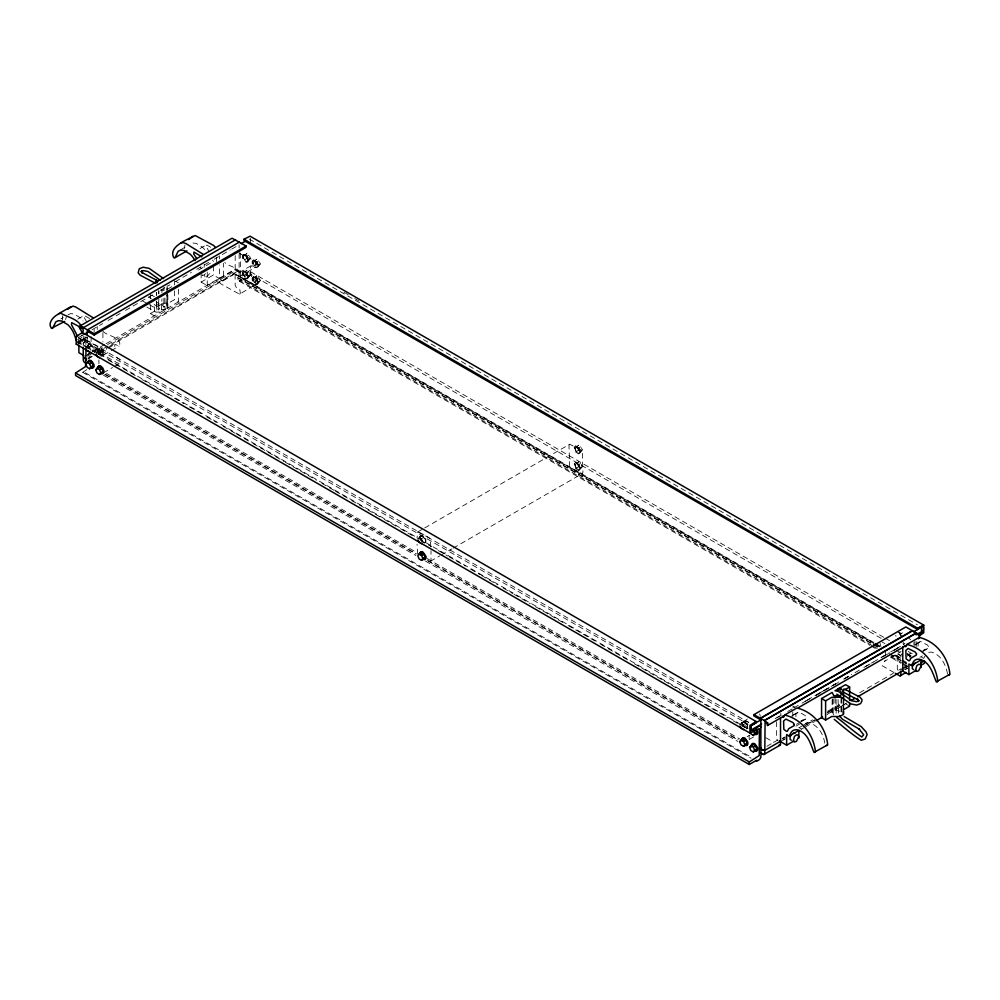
<?xml version="1.0" encoding="UTF-8"?>
<svg xmlns="http://www.w3.org/2000/svg" width="1000" height="1000" viewBox="0 0 1000 1000"><rect width="100%" height="100%" fill="white"/><g stroke="black" fill="none" stroke-linecap="round" stroke-linejoin="round"><path stroke-width="0.75" stroke-dasharray="5 3.75" d="M776.6 721.75L776.6 738.675L777.5 740.575M838.05 699.388L838.725 714.963M841.213 711.712L841.237 698.2M163.888 298.125L163.837 305.912L163.088 307.05L164.812 306.812L156.6 302.225M163.925 290.338L163.95 287.225M167.162 291.762L167.075 306.812L164.688 310.15L162.113 309.587L153.038 303.7M167.162 290.262L167.188 285.738M749.125 739.175L749.163 735.35M166.988 292.863L167.025 286.588L167.025 289.538M167.862 294.85L167.862 308.113L166.988 307.6L167.025 295.425M833.787 714.887L832.138 711.587L826.85 714.638M62.225 318.463L62.7 315.575M184.95 245L184.513 248.475M801.35 721.475L806.237 718.65L806.513 717.425L805.25 715.575L799.125 712.038L790.775 716.237M922.387 651.6L928.5 648.075L928.763 646.838L927.5 645L920.362 641.425L914.25 644.95M79.013 343.938L79.675 341.45L83.275 338.638L87.662 341.45L86.412 346.125M65.6 319.55L66.338 317.05M78.138 337.762L81.688 340.062L81.938 335M98.713 352.675L102.9 349.725M239.125 252.613C243.425 257.587 257.413 258 255.975 266.85L255.325 267.413C247.787 261.2 250.738 274.925 251.962 278.275L255.487 280.413L256.1 284.137L239.613 294.188L221.225 284.113A2.475 1.425 60 0 1 219.475 281.087L219.613 278.612L222.5 281L223.4 280.15L223.4 263.225M223.15 280.825L239.125 271.075M83.275 344.312L84.513 341.875L84.513 339.637L83.275 338.638M924.812 656.237L923.675 658.425L921.112 656.938M102.65 350.4L99.1 348.188L98.963 350.662A2.475 1.425 60 0 0 100.712 353.688L119.1 363.762L119.875 362.788L119.262 359.062L115.738 356.925L114.65 354.712M238.875 271.75L235.325 269.538L235.188 272.013A2.475 1.425 60 0 0 236.938 275.038L255.325 285.113M421.763 529.637L417.725 531.975L417.038 537.962M428.825 561.275L430.312 561.337L431.012 560.013L431.012 550.688M569.675 444.25L568.975 445.575L569.675 466.35L571.163 468L582.263 473.612L582.95 472.287L582.263 451.512L580.775 449.85L569.675 444.25L423.113 528.862M89.425 344.4L85.913 347.488L89.425 344.4L91.925 345.838L93.175 349.05M101.75 356.5L103 354.725L101.75 351.512L99.25 350.062L98 351.838L99.25 355.062M243.188 256.688L246.7 253.6L249.2 255.05L250.438 258.263L249.2 260.038L246.925 261.337L244.425 259.9L243.188 256.688L246.7 253.6M109.388 346.463L239.125 271.012M246.925 261.337L250.438 258.263M243.188 273.325L246.7 270.238L249.2 271.688L250.438 274.9L249.2 276.675L246.925 277.975L244.425 276.537L243.188 273.325L246.7 270.238M253 262.35L256.525 259.275L259.012 260.712L260.262 263.938L259.012 265.712L256.75 267.013L254.25 265.575L253 262.35L256.525 259.275M246.925 277.975L250.438 274.9M256.75 267.013L260.262 263.938M253 278.988L256.525 275.912L259.012 277.35L260.262 280.575L259.012 282.35L256.75 283.65L254.25 282.213L253 278.988L256.525 275.912M256.75 283.65L260.262 280.575M421.325 535.962L417.812 539.062L421.325 535.962L423.825 537.4L425.075 540.625L423.825 542.4M575.013 448.288L578.538 445.213L581.025 446.65L582.275 449.875L581.025 451.65L578.763 452.95L576.263 451.5L575.013 448.288L578.538 445.213M578.763 452.95L582.275 449.875M575.013 464.925L578.538 461.85L581.025 463.288L582.275 466.5L581.025 468.288L578.763 469.588L576.263 468.137L575.013 464.925L578.538 461.85M578.763 469.588L582.275 466.5M743.263 721.888L739.75 724.975L743.263 721.888L745.763 723.325L747.013 726.538M902.013 653.688L900.763 655.462L898.263 654.025L900.537 652.725M906.838 656.475L910.362 653.4L908.088 654.7L910.588 656.15M150.375 304.7L150.375 313.55L156.525 310L156.375 305.613L159.787 303.35L168.238 303.238L174.387 299.688L178.425 302.013L178.425 288.75M158.837 305.75L160.875 304.575L164.988 304.575L167.025 305.75M791.475 716.263L798.112 712M914.95 644.975L920.362 641.425M239.613 294.188L240.375 293.212L239.762 289.488L236.25 287.35L235.162 285.138L235.1 275.025L251.112 265.65M82.825 343.263L86.412 340.45M89.625 318.55L84.725 315.725L83.462 316.1L86.812 322.225M210.65 247.262L206.975 245.138L205.712 245.525L209.062 251.637M86.762 369.588L82.812 372.35L82.812 371.337L751.1 757.175M98.875 353.675L107.025 348.837M102.9 331.25C107.2 336.225 121.188 336.65 119.75 345.487L119.1 346.062L114.887 344.3L114.6 349.562M92.438 351.475L93.975 350.112L93.975 347.962L91.1 343.913L89.338 343.55L87.8 344.913L87.8 347.062M103.787 355.788L103.787 353.638L100.925 349.575L98.725 349.475L97.625 350.575L97.625 352.725M99.162 349.225L98.062 350.325L98.062 352.475M243.463 254.562L242.362 255.675L242.362 257.825L245.225 261.887L247 262.238L248.538 260.875L247.438 256.363L245.662 254.675L243.463 254.562L247 256.613L248.1 258.988L248.1 261.137L247 262.238M243.9 254.312L242.8 255.425L242.8 257.575L245.662 261.625L247.438 261.988M253.725 259.988L252.188 261.35L252.188 263.5L255.05 267.55L257.262 267.663L255.487 267.3L252.625 263.238L252.625 261.087L253.725 259.988L255.487 260.338L258.35 264.4L258.35 266.55L256.825 267.913M243.463 271.2L242.362 272.312L242.362 274.462L245.225 278.525L247 278.875L248.538 277.512L247.438 273L245.662 271.312L243.463 271.2L247 273.25L248.1 275.625L248.1 277.775L247 278.875M243.9 270.95L242.8 272.062L242.8 274.212L245.662 278.263L247.438 278.625M253.287 276.875L252.188 277.987L252.188 280.138L255.05 284.188L256.825 284.55L258.35 283.188L257.262 278.663L255.487 276.975L253.287 276.875L256.825 278.925L257.925 281.288L257.925 283.438L256.825 284.55M253.725 276.625L252.625 277.725L252.625 279.875L255.487 283.938L257.262 284.3M424.775 542.788L425.863 541.688L425.863 539.538L423 535.475L420.788 535.375L419.7 536.475L419.7 538.625M421.225 535.125L420.138 536.225L420.138 538.375M424.338 543.05L425.425 541.938L425.425 539.788L424.338 537.413L420.788 535.375M578.837 453.85L580.363 452.488L579.275 447.962L575.725 445.925L574.2 447.275L575.288 451.8L578.837 453.85L575.725 451.55L574.637 447.025M578.837 470.487L580.363 469.125L579.275 464.6L575.725 462.562L574.2 463.913L575.288 468.438L578.837 470.487L575.725 468.188L574.637 463.663M747.812 725.45L744.938 721.4L743.175 721.038L741.637 722.4L741.637 724.55M746.275 728.962L747.375 727.862L747.375 725.713L746.275 723.337L743.175 721.038M746.712 728.713L747.812 727.6L744.675 725.375L743.85 721.975L747.288 718.975M801 721.6L806.237 718.65M923.263 651.012L928.5 648.075M885.35 660.525L884.262 661.475L901.062 651.45M99.162 353.375L103.387 355.138L104.038 354.562C105.463 345.725 91.475 345.3 87.175 340.325M235.387 274.725L239.613 276.488L240.263 275.925C241.737 267.613 228.912 266.962 224.75 262.462M205.525 273.738L203.612 275.225L201.925 275.075L206.75 277.038L209.913 273.113L209.913 270.875M87.163 345.712L89.65 347.15L91.925 345.838M99.25 350.062L96.988 351.388L99.475 352.825L100.725 356.037L103 354.725M99.475 352.825L101.75 351.512M419.062 537.288L421.55 538.725L423.825 537.4M741 723.2L743.5 724.65L745.763 723.325M60.812 318.938L63.25 317.525M180.613 249.775L186.725 246.238M77.812 319.1L83.925 315.575M200.062 248.525L206.175 244.988M748.1 728.713L78.475 342.113L78.475 337.575L82.513 335.25M91.925 329.812L102.675 323.612M108.05 320.5L114.775 316.625M116.112 315.85L120.15 313.512M125.525 310.413L152.413 294.887M160.475 290.238L169.887 284.8M175.263 281.7L191.4 272.387M196.775 269.275L208.875 262.3M214.25 259.188L220.963 255.312M222.312 254.537L230.375 249.875M231.725 249.1L238.438 245.225M77.537 339.913L83.65 336.375M198.575 270.038L210.8 262.975L209.525 259.062M171.825 286.675L167.862 288.962L166.988 288.45M77.35 341.962L84.65 337.75M81.688 340.062L86.575 337.238M78.475 342.113L86.55 337.463M78.888 342.1L87.438 337.15M78.412 343.375L85.675 339.663L748.55 722.375M89.338 343.55L92.438 345.85L93.537 350.363M87.438 347.738L91.112 345.625L97.225 349.15L97.225 343.1M201.137 273.025L201.137 282.1L213.363 275.038L219.475 278.575L219.475 264.962M87.287 354.525L91.312 352.2M92.662 351.425L104.763 344.438M106.112 343.663L235.188 269.137L238.463 271.938M85 356.213L88.663 354.1M93.55 351.275L97.225 349.15M201.137 282.1L207.25 285.625L219.475 278.575M87.312 354.988L92.55 351.962M93.863 351.213L99.1 348.188M219.613 278.612L235.325 269.538M87.463 356.188L92.837 353.075M94.188 352.3L102.25 347.638M107.625 344.538L236.713 270.012M88.05 357.525L90.738 355.975M96.112 352.863L237.3 271.35M87.863 358.888L91.9 356.562M98.625 352.675L108.038 347.238M88.238 358.725L92.163 356.45M108.338 348.075L114.887 344.3M871.85 645.387L237.375 279.075L237.375 277.562L239.125 276.55L873.587 642.862M103.387 355.138L109.938 351.35M111.237 350.6L119.1 346.062M239.613 276.488L255.325 267.413M237.375 279.075L239.125 278.062L872.237 643.587M883.85 637.388L250.738 271.85L240.763 276.975L240.212 253M881.15 638.35L250.738 274.387L243.487 278.575L243.487 279.575L873.9 643.55M243.487 279.575L239.537 281.375L239.125 278.062M103.387 372.837L112.55 367.537M113.863 366.788L119.1 363.762M575.725 445.925L578.837 448.212L579.925 452.738M575.725 462.562L578.837 464.85L579.925 469.375M430.312 561.337L439.725 555.9M441.075 555.125L451.838 548.913M453.175 548.138L582.263 473.612M775.113 718.688L780.487 715.588M793.938 707.825L800.662 703.938M802.013 703.162L806.038 700.837M807.387 700.062L818.138 693.85M819.488 693.075L823.525 690.75M824.862 689.975L835.625 683.763M843.688 679.1L851.762 674.438M863.863 667.45L873.275 662.025M881.338 657.362L889.412 652.7M890.75 651.925L894.788 649.6M896.137 648.825L904.2 644.163M777.025 717.663L782.4 714.55M787.775 711.45L793.15 708.337M805.263 701.35L810.638 698.25M816.012 695.15L838.875 681.95M844.25 678.838L849.625 675.738M855.013 672.638L860.387 669.525M865.763 666.425L888.625 653.225M894 650.125L899.375 647.013M816.338 695.212L828.438 688.225M833.812 685.113L839.2 682.013M844.575 678.9L849.95 675.8M883.575 656.388L888.95 653.288M894.325 650.175L899.7 647.075M747.138 736.688L749.75 735.175M749.338 739.362L754.587 736.338M800.713 721.087L803.162 719.675M922.975 650.5L925.413 649.087M796.462 724.3L800.125 722.188M795.938 726.175L799.613 724.05M919.875 657.312L922.312 655.9M766.912 746.275L777.675 740.062M799.188 727.638L801.875 726.087M803.213 725.312L812.625 719.875M827.425 711.338L840.863 703.575M859.688 692.712L893.312 673.3M898.688 670.2L901.375 668.637M902.725 667.862L908.1 664.762M782.113 738.6L784.8 737.05M806.312 724.638L814.388 719.975M827.825 712.212L841.275 704.45M900.438 670.288L907.163 666.413M782.862 738.487L785.562 736.938M803.037 726.85L815.138 719.862M827.237 712.875L840.688 705.113M904.712 668.062L907.913 666.287M905.5 667.837L908.125 666.325M782.288 740.263L784.975 738.713M801.112 729.388L803.8 727.837M805.15 727.062L814.562 721.625M828 713.863L841.45 706.1M842.8 705.325L846.825 703M904.65 669.613L907.337 668.062M835.013 698.138L835.013 709.925L844.262 704.587M782.975 740.225L785.413 738.812M905.225 669.65L907.675 668.238M244.425 254.913L246.925 256.35L249.2 255.05M244.425 259.9L246.7 258.6L249.2 260.038M254.25 260.575L256.75 262.025L259.012 260.712M254.25 265.575L256.525 264.262L259.012 265.712M244.425 271.55L246.925 272.987L249.2 271.688M244.425 276.537L246.7 275.238L249.2 276.675M254.25 277.213L256.75 278.663L259.012 277.35M254.25 282.213L256.525 280.9L259.012 282.35M576.263 446.512L578.763 447.95L581.025 446.65M576.263 451.5L578.538 450.2L581.025 451.65M576.263 463.15L578.763 464.588L581.025 463.288M576.263 468.137L578.538 466.838L581.025 468.288M68.138 314.713L70.75 313.612L73.938 313.962L80.075 317.675A15.762 9.1 60 0 1 83.038 321.012M919.837 642.15L918.263 642.75L918.062 647.763M797.588 712.738L796.012 713.325L795.812 718.337M160.875 290.138L164.1 290.113M417.725 531.975L428.825 537.575L430.312 539.237L431.012 549.138M193 243.025L196.188 243.388L202.325 247.087A15.762 9.1 60 0 1 205.287 250.425M744.675 720.487L748.737 722.275M253.287 260.238L256.825 262.288L257.925 266.8M98.725 349.475L102.263 351.512L103.362 356.037M907.562 654.112L911.1 656.162M907.125 654.362L910.662 656.413M896.462 650.475L899.975 652.4M142.725 301.062L147.963 303.95M149.275 304.675L157.137 309.012L159.512 308.788L158.375 309.988L158.763 299.688M146.862 307.1L156.075 312.175L161.225 311.837L161.95 298.85M343.938 292.262L349.35 295.387M354.762 298.512L360.175 301.637M249.2 239.013L917.463 624.837M898.263 632.4L900.763 633.837L903.037 632.537L904.275 635.75M905.013 643.688L903.062 642.562L903.35 644.963M885.2 638.162L890.612 641.287M908.2 651.438L912.262 653.787M906.85 653.188L910.913 655.537M882.262 642.062L884.963 643.625M240.763 276.975L873.9 642.537M875.238 643.275L880.662 646.438M895.525 655L900.95 658.162M900.675 658.25L896.612 655.35L895.85 653.5M874.938 643.637L880.35 646.762M895.238 655.362L900.65 658.487M875.25 644.325L880.662 647.45M894.188 655.263L900.95 659.163M902.312 659.95L907.712 663.075M873.587 644.375L879 647.5M889.825 653.75L900.65 660M902 660.775L907.412 663.9M237.375 277.562L871.85 643.875M873.2 644.65L878.612 647.775M889.425 654.025L901.6 661.05M902.962 661.838L907.013 664.175M873.2 646.162L877.25 648.512M890.788 656.312L901.6 662.562M902.962 663.35L907.013 665.688M239.537 281.375L869.95 645.35M871.3 646.125L875.362 648.475M891.587 657.837L901.062 663.312M902.412 664.087L907.825 667.212M894.05 672.575L882.262 665.763L880.125 662.575M175.738 281.3L178.425 282.85M151.725 295.163L154.412 296.725M845.588 703.825L849.625 706.162M150.375 313.55L154.412 315.875L154.412 304.088M835.013 709.925L841.162 711.587M794.987 707.212L793.037 706.087L793.037 707.65M798.863 727.525L801.425 729M78.475 337.575L748.1 724.175M765.8 737.675L773.9 742.35M77.05 341.975L94.637 352.137M96 352.912L100.05 355.262M108.175 359.95L136.575 376.35M141.988 379.475L151.463 384.938M156.875 388.062L169.05 395.087M174.462 398.212L183.925 403.688M189.338 406.812L201.513 413.837M206.925 416.962L216.4 422.425M223.162 426.337L235.338 433.363M236.688 434.137L251.575 442.738M252.925 443.512L284.037 461.475M285.387 462.262L316.5 480.225M321.912 483.35L334.087 490.375M335.438 491.163L350.325 499.75M351.675 500.538L366.562 509.125M367.912 509.9L382.788 518.5M384.15 519.275L399.025 527.863M400.375 528.65L415.262 537.238M420.675 540.363L431.488 546.613M438.263 550.513L447.725 555.988M449.075 556.763L465.312 566.138M470.725 569.263L480.2 574.725M481.55 575.513L497.775 584.888M503.188 588.013L512.663 593.475M514.012 594.263L530.25 603.625M535.662 606.75L562.712 622.375M568.125 625.5L595.188 641.125M600.6 644.237L627.65 659.862M634.412 663.775L662.825 680.175M664.175 680.95L695.288 698.913M696.65 699.7L727.763 717.663M733.175 720.788L739.938 724.688M741.287 725.475L745.35 727.812M106.512 373.425L416.3 552.288M427.125 558.525L739.625 738.95M105.162 374.15L416.3 553.8M427.125 560.037L738.275 739.688M104.763 374.438L415.913 554.075M428.088 561.1L737.887 739.963M103.413 375.163L415.913 555.588M425.387 561.05L737.887 741.475M82.812 372.35L751.1 758.175M148.787 297.15L151.387 298.837M908.888 638.088L910.662 639.775M899.5 632.163L901.275 633.85M899.062 632.413L901.938 636.475M897.738 654.075L901.275 656.112L899.062 656.012L897.3 654.325M421.225 540.75L423 542.438M212.613 260.125L213.438 261.4M200.387 267.188L201.213 268.463M85.675 339.663L86.088 348.1M880.9 646.725L880.075 643.325M760.387 716.3L759.575 713.913M743.175 726.663L742.075 722.15M89.338 349.175L88.238 344.663M947.55 673.863C945.788 665 941.425 655.387 932.15 652.312A15.762 9.1 60 0 0 927.2 653.075M62.263 319.062L62.8 320.325M909.112 655.175L910.362 658.4M899.287 632.875L900.537 636.087M743.5 724.65L744.737 727.862M742.025 723.662L742.85 725.8M578.763 447.95L580 451.175M577.288 446.987L578.538 450.2M578.763 464.588L580 467.812M577.288 463.625L578.538 466.838M421.55 538.725L422.8 541.938M420.075 537.737L420.913 539.888M256.75 262.025L258 265.238M255.275 261.05L256.525 264.262M256.75 278.663L258 281.875M255.275 277.688L256.525 280.9M246.925 256.35L248.175 259.562M245.45 255.375L246.7 258.6M246.925 272.987L248.175 276.2M245.45 272.013L246.7 275.238M89.65 347.15L90.9 350.375M88.188 346.175L89.012 348.312M204.412 275.163L205.075 276.887M417.725 554.075L417.038 544.175M86.762 337.013L87.175 338.312M897.35 670.075L897.1 653.713M824.75 743.175C823.562 734.538 818.462 725.875 809.9 722.9A15.762 9.1 60 0 0 804.95 723.65M895.8 635.262L895.962 636.337M98.888 359.925L98.938 363.787M836.075 699.425L836.162 715.462M832.837 699.013L832.925 715.7M161.938 289.688L161.938 292.738M158.75 290.675L158.763 293.675M916.75 641.587L916.75 647.6M915 641.312L915 645.85M913.913 641.963L913.913 645.013M885.4 651.712L885.4 655.425M841.162 698.325L841.162 713.962M833.012 698.838L832.975 713.962M832.138 699.8L832.138 711.587M792.75 711.9L792.75 716.438M780.812 713.15L780.812 714.7M250.738 271.85L250.738 274.387M250.475 238.363L250.475 242.525M239.125 244.825L239.125 247.9M239.125 253.65L239.125 276.55M235.188 255.613L235.188 269.137M219.475 255.888L219.475 258.913M216.412 257.362L216.412 261.688M213.363 265.963L213.363 275.038M207.25 272.013L207.25 285.625M204.188 264.425L204.188 267.3M174.387 280.525L174.387 284.95M174.387 290.837L174.387 299.688M166.988 294.337L166.988 307.6M164.988 297.987L164.988 309.775L158.837 308.113L158.837 299.275M158.837 291.012L158.837 293.95M156.525 292.312L156.525 295.262M156.525 301.15L156.525 310M156.375 292.35L156.375 295.3M156.375 301.2L156.375 305.613M150.375 294.387L150.375 298.812M102.9 332.8L102.9 342.025M97.225 326.463L97.225 329.487M94.162 329.387L94.162 332.262M91.112 336.55L91.112 345.625M87.175 337.163L87.175 348.025M85 336.55L85 345.625M83.25 335.812L83.25 346.337"/><path stroke-width="1.5" d="M87.175 334.087L87.175 331L94.162 335.037L246.112 247.312L246.112 246.05L232.062 238.2L80.125 325.925L80.538 328.875L83.225 327.325M82.762 328.1L82.05 328.5C80.013 319.225 67.737 317.438 60.725 313.163C55.362 314.55 46.65 322.537 51.513 328.312L64.675 321.438M156.925 282.875L157.65 281.012L156.762 280.312L141.525 272.288L142.6 273.087L141.412 271.65L142.025 270.5L141.125 271.525L143.525 270.625L147.95 271.488L160.3 280.238M80.538 328.875L81.013 327.275L82.963 328.4L83.25 331.3M791.338 734.575L790.088 737.013L790.088 739.262L791.338 740.25M780.525 717.438L780.525 741.637L786.637 745.175L786.637 734.587L789.2 736.062L790.888 732.8A15.762 9.1 60 0 1 797.675 729.95C808.025 732.887 810.462 744.112 814.013 752.4L827.712 744.85C825.95 727.8 814.1 712.05 796.925 707.975L784.7 715.025L783.475 717.337L782.763 716.125M902.775 646.862L902.775 671.062L908.888 674.587L908.888 664L911.45 665.475L913.15 662.212A15.762 9.1 60 0 1 919.925 659.375C930.275 662.3 932.712 673.538 936.263 681.825L949.963 674.275C948.2 657.225 936.35 641.475 919.175 637.388L906.95 644.45L905.725 646.75L905.013 645.537M918.4 638.75L919.175 637.388M87.163 362.35L85.913 364.125L87.163 367.337L89.65 368.787L93.175 365.688L91.925 362.475L89.425 361.037L87.163 362.35L89.65 363.787L90.9 367.013L89.65 368.787M88.188 362.812L89.425 361.037M95.738 369.8L99.25 366.7L101.75 368.15L103 371.362L101.75 373.137L99.475 374.45L96.988 373.013L95.738 369.8L99.25 366.7M99.475 374.45L103 371.362M419.062 553.925L417.812 555.7L419.062 558.913L421.55 560.35L425.075 557.263L423.825 554.038L421.325 552.6L419.062 553.925L421.55 555.363L422.8 558.575L421.55 560.35M420.075 554.375L421.325 552.6M739.75 741.612L743.263 738.525L745.763 739.963L747.013 743.175L745.763 744.95L743.5 746.275L741 744.837L739.75 741.612L743.263 738.525M743.5 746.275L747.013 743.175M750.825 733.863L753.312 735.312L756.838 732.212L755.588 729M756.838 732.212L753.312 735.312M749.575 747.288L753.088 744.2L755.588 745.638L756.838 748.85L755.588 750.625L753.312 751.95L750.825 750.5L749.575 747.288L751.85 745.975M753.312 751.95L756.838 748.85M843.263 695.438L843.475 690.55M843.625 694.925L843.263 714.587L839.338 716.562L831.762 716.475L825.612 720.025L821.575 717.688L821.575 698.538L832.138 692.438L833.787 695.725L840.562 695.638M814.95 752.562L815.487 751.912C813.725 734.862 801.875 719.112 784.7 715.025M937.2 681.975L937.738 681.325C935.975 664.275 924.125 648.525 906.95 644.45M52.45 328.488L55.912 321.763L58.513 320.662L61.712 321.025L67.85 324.725A15.762 9.1 60 0 1 74.625 335.4L76.325 340.613M215.3 247.15L213.688 245.487L195.2 235.525C188.15 239.4 167.8 246.35 173.762 257.725L175.25 257.275L178.175 251.188L180.775 250.087L183.962 250.438L190.1 254.15A15.762 9.1 60 0 1 195.05 260.613M155.5 281.75L156.762 280.312M80.125 325.925L87.438 329.85L239.488 242.025M87.438 329.85L94.162 333.775L246.112 246.05M87.8 361.55L89.338 360.188L91.1 360.55L93.975 364.6L93.975 366.75L92.438 368.113L90.662 367.75M97.625 367.212L98.725 366.112L100.487 366.475L103.362 370.525L103.362 372.675L102.263 373.787L100.487 373.425M98.062 366.962L99.162 365.863L100.925 366.213L102.7 367.9L103.787 370.275L103.787 372.425L102.7 373.537M419.7 553.112L420.788 552.013L422.562 552.362L425.425 556.425L425.425 558.575L424.338 559.688L422.562 559.325M424.775 559.425L425.863 558.325L425.863 556.175L423 552.112L421.225 551.763L420.138 552.863L420.138 555.013M741.637 739.038L743.175 737.675L744.938 738.037L747.812 742.087L747.812 744.237L746.275 745.6L744.5 745.25M756.538 734.388L757.638 733.275L757.638 731.125L756.538 728.763M751.9 744.463L753 743.35L754.762 743.713L757.638 747.763L757.638 749.912L756.538 751.025L754.762 750.662M67.537 309.325L72.95 306.1L75.713 306.988L93.05 317.725M188.738 239.575L192.95 236.213M915.5 662.5L912.337 666.438L912.337 668.675L913.587 669.675M89.65 363.787L91.925 362.475M90.9 367.013L93.175 365.688M96.988 368.025L99.475 369.462L101.75 368.15M421.55 555.363L423.825 554.038M422.8 558.575L425.075 557.263M741 739.837L743.5 741.287L745.763 739.963M750.825 745.512L753.312 746.95L755.588 745.638M58.475 313.85L70.7 306.8M174.7 257.913L186.925 250.85M83.513 327.587L235.562 239.75M760.875 727.275L760.462 725.975L759.575 726.012L750.763 730.938L750.763 725.962L756.075 722.738L756.075 721.475L82.375 332.512L76.237 336.538L76.237 344.15L749.938 733.1L759.375 728.625L759.237 755.55L749.262 761.95L75.562 372.987L75.562 375.525L749.262 764.475L756.513 760.3L756.513 761.3L759.575 759.538L760.875 757.275L760.875 754.75L762.625 753.737M917.775 634.663C924.737 635.275 925.987 620.05 917.625 629.462L243.925 240.512L243.925 239.25L250.062 236.188L923.763 625.138L923.763 632.75L919.05 635.95M83.85 334.475L89.237 331.362M241.125 243.675L246.513 240.562M75.562 372.987L85.538 366.6L86.088 348.1M760.875 753.238L760.875 719.963L753.888 715.925L753.888 714.663L905.837 626.95L919.5 634.788L919.463 637.775M753.888 714.663L760.512 718.275L912.463 630.562M760.512 718.275L912.562 630.788M756.075 721.475L749.938 725.5L749.938 733.1M243.925 239.25L917.625 628.2L923.763 625.138M761.562 719.525L750.8 725.738L750.8 730.275L761.562 724.062M913.45 631.838L921.525 627.175L921.525 631.712L916.15 634.812M760.612 718.5L764.438 720.55L916.388 632.825M764.438 720.55L916.488 633.05M760.875 747.688L761.538 749.375L764.812 750.35L765.088 722.225L767.05 723.35L767.513 725.5L783.65 716.175M798.438 707.638L906.012 645.537M821.575 698.538L825.612 700.863L831.762 697.312L840.212 697.2M844.7 689.837L849.625 687L849.625 700.263M764.812 750.35L780.95 741.038M789.2 736.062L798.988 730.413M815.9 720.85L822.625 716.975M850.863 700.662L854.9 698.337M857.588 696.787L903.3 670.387M911.45 665.475L921.237 659.837M920.675 662.987L924.438 660.812L924.438 663.337L920.812 665.438M763.938 754.475L780.288 745.037M900.163 675.825L906.038 672.438M843.475 709.712L849.625 706.162L849.625 703.213M786.637 745.175L793.975 740.938M908.888 674.587L916.225 670.35M180.725 243.275L182.975 242.575L185.738 243.463L203.075 254.2M76.237 344.15L77.138 344.113M838.05 691.263L835.013 690.775L845.588 684.675L849.625 687M793.25 733.088L794.925 733.238M948.487 674.762L949.425 674.925M826.237 745.35L827.175 745.5M88.9 360.438L92.438 362.488L93.537 367M91.1 367.5L92.875 367.863M754.325 734.275L756.1 734.638L757.2 733.525L756.1 729.013M742.738 737.925L746.275 739.975L747.375 744.5M744.938 744.987L746.712 745.35M754.325 750.913L756.1 751.275L757.2 750.163L756.1 745.65L752.562 743.6L751.462 744.712L751.462 746.862M86.275 359.65L83.387 357.262L83.25 359.738A2.475 1.425 60 0 0 85 362.762M86.525 359.663L83.25 356.863L83.25 347.837M155.6 283.337L140.113 275.175L138.162 272.812L139.312 268.688L143.225 267.225L149.213 268.387L163.588 278.575M895.362 673.325L899.287 675.6A2.475 1.425 60 0 0 901.038 674.587L900.6 671.612M764.55 720.775L767.938 723.025L767.513 725.5M779.25 740.7L780.387 741.513L780.525 744.163A2.475 1.425 60 0 1 778.775 745.175M87.163 350.7L89.65 352.15M99.475 357.812L96.988 356.375L96.15 354.237M421.55 543.713L419.062 542.275L418.225 540.125M743.5 729.638L741 728.2L740.163 726.05M83.775 355.5L78.888 352.688L78.888 345.125M760.438 752.738L763.062 754.25A2.475 1.425 60 0 0 764.812 753.238L764.675 750.588L761.787 749.65L760.875 747.75M844.175 716.587L861.213 726.6L866.012 731.862L867.125 734.613L865.225 738.975L861.263 740.288C851.725 734.35 843.025 726.562 834.2 719.338M837.725 690.938L851.888 700.788L856.513 701.7L859.087 700.725L857.975 701.5L858.587 700.362L857.4 698.925L858.263 699.963L843.075 692.062L842.35 691.1L843.238 689.275L844.5 689.1L860.013 697.175L862 699.587L861.838 701.25L860.55 703.65L856.75 705.075L850.875 703.925L836.862 694.175M201.887 256.863L193.95 252.05L193.762 254.125L196.838 258.7M836.912 717.625C845.4 723.863 853.275 731.213 861.825 736.975L863.662 734.775L858.888 728.8L859.6 729.338L842.463 719.262L839.488 715.913M840.725 691.725L841.162 694.8M753.312 730.312L754.562 733.538M753.312 746.95L754.562 750.175M743.5 741.287L744.737 744.5M99.475 369.462L100.725 372.675M77.675 336.413L71.5 324.712L71.7 322.625L78.625 326.312L81.938 332.125M843.525 711.175L843.625 714.087M921.112 659.963L921.112 667.525M917.625 628.2L917.625 629.462M825.612 700.863L825.612 720.025M798.863 730.55L798.863 738.112M749.262 761.95L749.262 764.475M742.075 738.787L742.075 740.938M94.162 333.775L94.162 335.037M82.375 332.512L82.375 333.775M794.287 724.488L794.013 725.713L788.775 728.65L787.387 731.112L786.562 731.438L783.838 729.312L783.587 721.087L785.888 719.062L793.025 722.638L794.287 724.488M916.538 653.9L916.275 655.125L911.025 658.075L909.638 660.525L908.812 660.85L906.087 658.725L905.837 650.5L908.138 648.475L915.275 652.062L916.538 653.9M798.737 736.775L796.388 741.35L794.475 742.075L793.225 741.075L794.475 736.4L796.388 734.9L798.075 735.05L798.737 736.775M920.987 666.188L918.637 670.775L916.725 671.488L915.487 670.487L916.725 665.812L918.637 664.325L920.325 664.475L920.987 666.188M841.25 689.188L840.163 690.175L838.188 689.875L838.075 688.7L839.963 688.275L841.25 689.188"/></g></svg>
